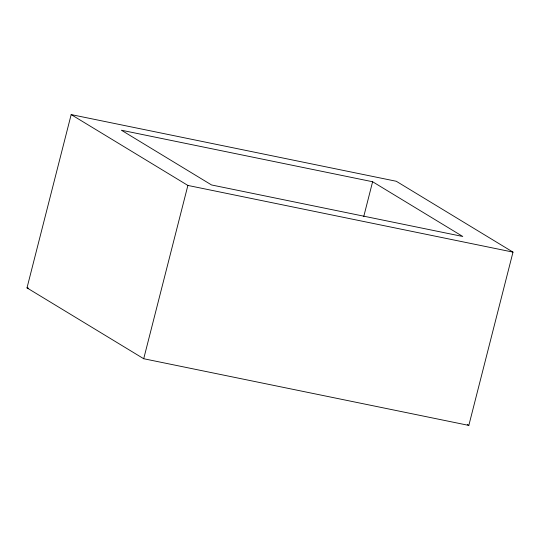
<?xml version="1.0" encoding="UTF-8"?>
<svg xmlns="http://www.w3.org/2000/svg" width="540" height="540" viewBox="0 0 540 540"><rect width="100%" height="100%" fill="white"/><g stroke="black" fill="none" stroke-linecap="round" stroke-linejoin="round"><path stroke-width="0.81" d="M27 287.881L71.172 114.588L396.293 181.271L513 252.119L468.828 425.412L143.708 358.729L27 287.881L28.647 288.218M143.708 358.729L187.88 185.436L71.172 114.588M363.71 216.675L372.613 181.744L121.379 130.214L211.559 184.964L462.794 236.486L372.613 181.744M187.88 185.436L513 252.119M467.384 424.541L468.828 425.412"/></g></svg>
